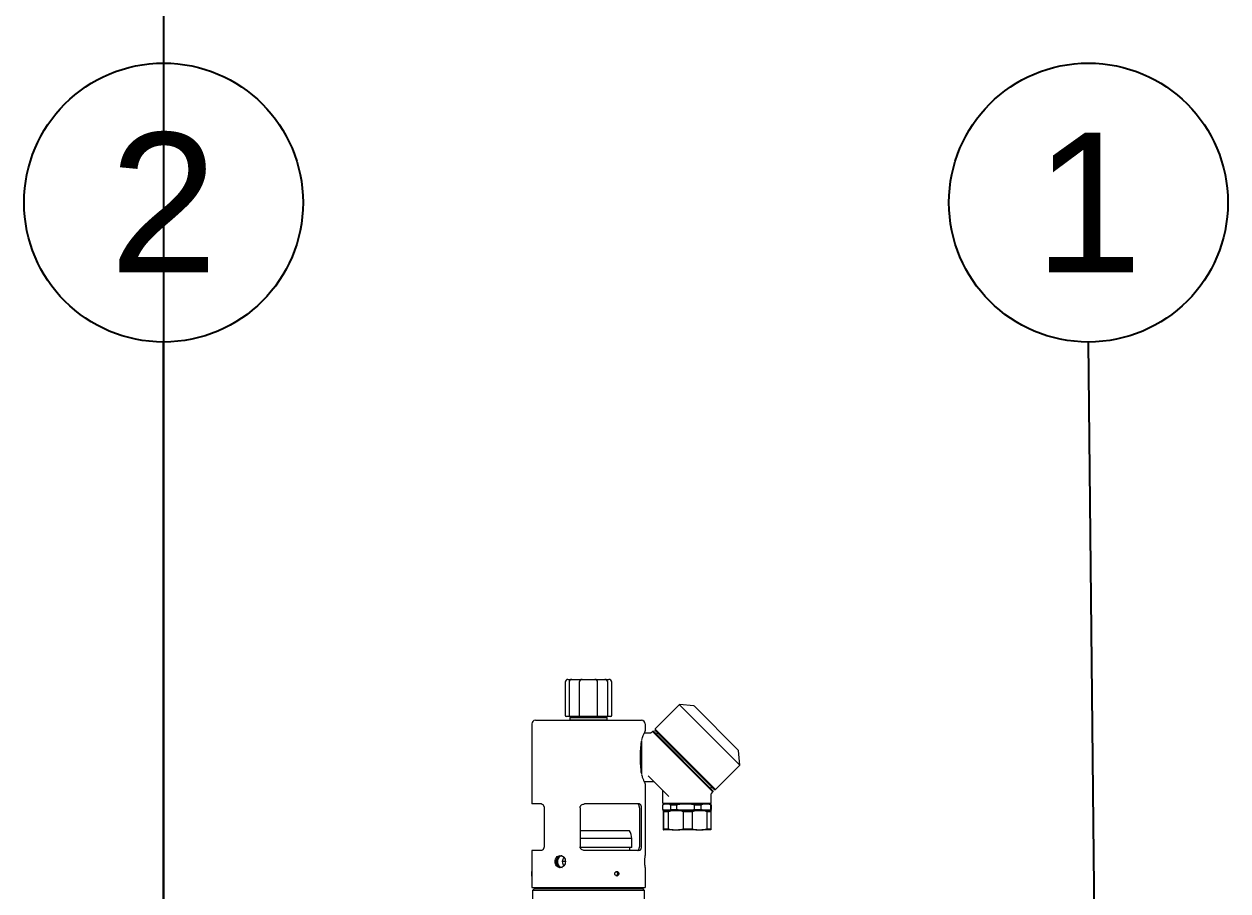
# Model space of a CAD drawing. Header units: millimetres. Extents: x 30710 to 48779, y -19256 to -8564.
# Drawn here: x 32795 to 33443, y -9959 to -9493 of the extents above; entities that cross this region are included whole.
import ezdxf
from ezdxf.enums import TextEntityAlignment as Align

# ---------------------------------------------------------------- set-up
doc = ezdxf.new("R2010")
doc.units = ezdxf.units.MM
doc.header["$LTSCALE"] = 10
doc.layers.get('Defpoints').update_dxf_attribs({"lineweight": 25})
doc.layers.add('2', color=3, linetype='Continuous', lineweight=25)
doc.layers.add('粗实线', color=4, linetype='Continuous', lineweight=18)
doc.styles.get("Standard").update_dxf_attribs({"font": ''})
doc.styles.get('Standard').set_extended_font_data('arial')

msp = doc.modelspace()

# ---------------------------------------------------------------- linework, layer by layer
at = {"layer": '2'}
for p, q in [((32870.22, -10260.95), (32870.22, -9663.935)), ((33378.22, -10656.159), (33367.514, -9663.935))]:
    msp.add_line(p, q, dxfattribs=at)
for centre in [(32870.22, -9588.935), (33367.514, -9588.935)]:
    msp.add_circle(centre, 75, dxfattribs=at)
at = {"layer": 'Defpoints'}
msp.add_line((32870.22, -8564.163), (32870.22, -19256.163), dxfattribs=at)
at = {"layer": '粗实线'}
for p, q in [((33087.672, -9845.29), (33089.313, -9845.29)), ((33089.313, -9845.29), (33089.773, -9845.29)), ((33089.773, -9845.29), (33090.666, -9845.29)), ((33090.666, -9845.29), (33092.059, -9845.29)), ((33092.059, -9845.29), (33094.23, -9845.29)), ((33094.23, -9845.29), (33095.273, -9845.29)), ((33095.273, -9845.29), (33097.048, -9845.29)), ((33097.048, -9845.29), (33097.33, -9845.29)), ((33097.33, -9845.29), (33100.015, -9845.29)), ((33100.015, -9845.29), (33100.297, -9845.29)), ((33100.297, -9845.29), (33102.072, -9845.29)), ((33102.072, -9845.29), (33103.114, -9845.29)), ((33103.114, -9845.29), (33105.286, -9845.29)), ((33105.286, -9845.29), (33106.679, -9845.29)), ((33106.679, -9845.29), (33107.572, -9845.29)), ((33107.572, -9845.29), (33108.032, -9845.29)), ((33108.032, -9845.29), (33109.672, -9845.29)), ((33086.172, -9846.79), (33086.172, -9864.79)), ((33088.273, -9846.79), (33088.273, -9864.79)), ((33093.773, -9846.79), (33093.773, -9864.79)), ((33103.572, -9864.79), (33103.572, -9846.79)), ((33109.072, -9864.79), (33109.072, -9846.79)), ((33111.172, -9864.79), (33111.172, -9846.79)), ((33147.601, -9858.834), (33134.52, -9871.915)), ((33155.38, -9859.541), (33147.601, -9858.834)), ((33147.601, -9858.834), (33147.692, -9858.925)), ((33147.692, -9858.925), (33180.128, -9891.361)), ((33155.38, -9859.541), (33155.447, -9859.608)), ((33155.447, -9859.608), (33179.421, -9883.583)), ((33068.172, -9869.29), (33068.172, -9912.29)), ((33070.172, -9867.29), (33127.172, -9867.29)), ((33087.508, -9865.29), (33086.672, -9865.29)), ((33088.328, -9865.29), (33087.508, -9865.29)), ((33088.773, -9865.29), (33088.328, -9865.29)), ((33088.872, -9865.79), (33088.672, -9865.99)), ((33088.672, -9865.99), (33088.672, -9867.09)), ((33108.635, -9865.99), (33088.672, -9865.99)), ((33088.672, -9867.09), (33088.872, -9867.29)), ((33088.672, -9867.09), (33108.635, -9867.09)), ((33090.22, -9865.29), (33088.773, -9865.29)), ((33088.872, -9865.79), (33108.436, -9865.79)), ((33089.672, -9865.29), (33089.672, -9865.79)), ((33090.666, -9865.29), (33090.22, -9865.29)), ((33091.362, -9865.29), (33090.666, -9865.29)), ((33093.763, -9865.29), (33091.362, -9865.29)), ((33094.273, -9865.29), (33093.763, -9865.29)), ((33096.16, -9865.29), (33094.273, -9865.29)), ((33097.048, -9865.29), (33096.16, -9865.29)), ((33097.189, -9865.29), (33097.048, -9865.29)), ((33100.156, -9865.29), (33097.189, -9865.29)), ((33100.297, -9865.29), (33100.156, -9865.29)), ((33101.185, -9865.29), (33100.297, -9865.29)), ((33103.072, -9865.29), (33101.185, -9865.29)), ((33103.582, -9865.29), (33103.072, -9865.29)), ((33105.983, -9865.29), (33103.582, -9865.29)), ((33106.679, -9865.29), (33105.983, -9865.29)), ((33107.125, -9865.29), (33106.679, -9865.29)), ((33108.572, -9865.29), (33107.125, -9865.29)), ((33107.672, -9865.79), (33107.672, -9865.29)), ((33108.436, -9865.79), (33108.472, -9865.79)), ((33108.672, -9865.99), (33108.472, -9865.79)), ((33108.472, -9867.29), (33108.672, -9867.09)), ((33109.017, -9865.29), (33108.572, -9865.29)), ((33108.672, -9865.99), (33108.635, -9865.99)), ((33108.635, -9867.09), (33108.672, -9867.09)), ((33108.672, -9867.09), (33108.672, -9865.99)), ((33109.837, -9865.29), (33109.017, -9865.29)), ((33110.672, -9865.29), (33109.837, -9865.29)), ((33129.172, -9869.29), (33129.172, -9873.04)), ((33131.731, -9874.29), (33128.736, -9874.29)), ((33132.438, -9873.997), (33133.106, -9873.33)), ((33165.633, -9905.857), (33133.106, -9873.33)), ((33133.813, -9873.33), (33133.106, -9873.33)), ((33133.813, -9873.33), (33165.633, -9905.15)), ((33134.52, -9871.915), (33134.52, -9872.623)), ((33134.52, -9871.915), (33134.611, -9872.006)), ((33134.609, -9872.711), (33134.52, -9872.623)), ((33166.34, -9904.442), (33134.609, -9872.711)), ((33134.611, -9872.006), (33167.047, -9904.442)), ((33135.934, -9874.037), (33135.227, -9874.744)), ((33126.67, -9883.926), (33126.675, -9883.817)), ((33126.672, -9891.151), (33126.672, -9883.429)), ((33127.172, -9878.371), (33127.172, -9887.29)), ((33180.128, -9891.361), (33179.421, -9883.583)), ((33126.676, -9890.759), (33126.67, -9890.653)), ((33127.172, -9887.29), (33127.172, -9896.209)), ((33141.855, -9908.241), (33130.721, -9897.108)), ((33167.047, -9904.442), (33180.128, -9891.361)), ((33128.736, -9900.29), (33133.489, -9900.29)), ((33129.172, -9901.54), (33129.172, -9940.04)), ((33164.926, -9903.028), (33164.218, -9903.735)), ((33138.672, -9911.79), (33138.672, -9905.474)), ((33164.672, -9911.79), (33164.672, -9907.231)), ((33164.965, -9906.524), (33165.633, -9905.857)), ((33165.633, -9905.15), (33165.633, -9905.857)), ((33166.34, -9904.442), (33167.047, -9904.442)), ((33073.35, -9912.29), (33068.172, -9912.29)), ((33074.814, -9914.29), (33074.814, -9935.29)), ((33094.147, -9914.29), (33094.147, -9935.29)), ((33126.056, -9912.29), (33096.612, -9912.29)), ((33126.081, -9914.29), (33126.081, -9935.29)), ((33127.056, -9914.29), (33127.056, -9935.29)), ((33139.022, -9912.39), (33138.522, -9912.89)), ((33138.522, -9912.89), (33138.522, -9915.19)), ((33138.583, -9912.89), (33138.522, -9912.89)), ((33138.522, -9915.19), (33139.022, -9915.69)), ((33138.522, -9915.19), (33138.583, -9915.19)), ((33138.583, -9915.19), (33138.583, -9912.89)), ((33138.672, -9911.79), (33164.672, -9911.79)), ((33139.172, -9912.29), (33138.672, -9911.79)), ((33138.841, -9916.49), (33138.841, -9925.59)), ((33138.93, -9915.79), (33139.026, -9915.79)), ((33139.022, -9912.39), (33139.317, -9912.39)), ((33139.317, -9915.69), (33139.022, -9915.69)), ((33139.026, -9915.79), (33144.249, -9915.79)), ((33141.624, -9916.49), (33139.116, -9916.49)), ((33139.116, -9916.49), (33139.116, -9925.59)), ((33164.172, -9912.29), (33139.172, -9912.29)), ((33142.167, -9912.39), (33139.317, -9912.39)), ((33142.167, -9915.69), (33139.317, -9915.69)), ((33139.972, -9915.69), (33139.972, -9915.79)), ((33141.624, -9916.49), (33141.624, -9925.59)), ((33141.672, -9912.29), (33141.672, -9912.39)), ((33142.167, -9912.39), (33147.847, -9912.39)), ((33147.847, -9915.69), (33142.167, -9915.69)), ((33146.224, -9912.89), (33142.901, -9912.89)), ((33142.901, -9915.19), (33142.901, -9912.89)), ((33142.901, -9915.19), (33146.224, -9915.19)), ((33144.249, -9915.79), (33147.062, -9915.79)), ((33146.224, -9915.19), (33146.224, -9912.89)), ((33147.062, -9915.79), (33156.992, -9915.79)), ((33154.149, -9912.39), (33147.847, -9912.39)), ((33154.149, -9915.69), (33147.847, -9915.69)), ((33154.456, -9916.49), (33149.687, -9916.49)), ((33149.687, -9916.49), (33149.687, -9925.59)), ((33154.149, -9912.39), (33160.202, -9912.39)), ((33160.202, -9915.69), (33154.149, -9915.69)), ((33154.456, -9916.49), (33154.456, -9925.59)), ((33155.772, -9915.19), (33155.772, -9912.89)), ((33159.313, -9912.89), (33155.772, -9912.89)), ((33155.772, -9915.19), (33159.313, -9915.19)), ((33156.992, -9915.79), (33159.708, -9915.79)), ((33159.313, -9915.19), (33159.313, -9912.89)), ((33159.708, -9915.79), (33164.415, -9915.79)), ((33163.654, -9912.39), (33160.202, -9912.39)), ((33163.654, -9915.69), (33160.202, -9915.69)), ((33161.672, -9912.39), (33161.672, -9912.29)), ((33162.244, -9916.49), (33162.244, -9925.59)), ((33164.504, -9916.49), (33162.244, -9916.49)), ((33163.372, -9915.79), (33163.372, -9915.69)), ((33163.654, -9912.39), (33164.322, -9912.39)), ((33164.322, -9915.69), (33163.654, -9915.69)), ((33164.172, -9912.29), (33164.672, -9911.79)), ((33164.822, -9912.89), (33164.322, -9912.39)), ((33164.322, -9915.69), (33164.822, -9915.19)), ((33164.504, -9916.49), (33164.504, -9925.59)), ((33164.543, -9915.19), (33164.543, -9912.89)), ((33164.822, -9912.89), (33164.543, -9912.89)), ((33164.543, -9915.19), (33164.822, -9915.19)), ((33164.822, -9915.19), (33164.822, -9912.89)), ((33098.672, -9926.79), (33094.147, -9926.79)), ((33120.672, -9926.79), (33098.672, -9926.79)), ((33138.93, -9926.29), (33139.026, -9926.29)), ((33144.249, -9926.29), (33139.026, -9926.29)), ((33139.116, -9925.59), (33141.624, -9925.59)), ((33144.249, -9926.29), (33147.062, -9926.29)), ((33156.992, -9926.29), (33147.062, -9926.29)), ((33149.687, -9925.59), (33154.456, -9925.59)), ((33156.992, -9926.29), (33159.708, -9926.29)), ((33164.415, -9926.29), (33159.708, -9926.29)), ((33162.244, -9925.59), (33164.504, -9925.59)), ((33098.672, -9930.79), (33094.147, -9930.79)), ((33098.672, -9935.79), (33094.219, -9935.79)), ((33122.022, -9930.79), (33098.672, -9930.79)), ((33122.022, -9935.79), (33098.672, -9935.79)), ((33120.922, -9937.29), (33120.922, -9935.79)), ((33122.022, -9935.79), (33122.022, -9930.79)), ((33068.172, -9937.29), (33068.172, -9948.54)), ((33073.35, -9937.29), (33068.172, -9937.29)), ((33126.056, -9937.29), (33096.612, -9937.29)), ((33081.335, -9943.286), (33081.363, -9942.941)), ((33086.324, -9943.29), (33084.613, -9943.29)), ((33129.172, -9946.54), (33129.172, -9957.29)), ((33068.172, -9951.04), (33068.172, -9957.29)), ((33068.172, -9957.29), (33129.172, -9957.29)), ((33069.672, -9957.79), (33068.672, -9958.79)), ((33128.672, -9958.79), (33068.672, -9958.79)), ((33068.672, -9958.79), (33068.672, -9969.79)), ((33069.672, -9957.79), (33127.672, -9957.79)), ((33069.922, -9957.29), (33070.422, -9957.79)), ((33126.922, -9957.79), (33127.422, -9957.29)), ((33127.672, -9957.79), (33128.672, -9958.79)), ((33128.672, -9958.79), (33128.672, -9969.79))]:
    msp.add_line(p, q, dxfattribs=at)
for centre, radius, start, end in [((33087.672, -9846.79), 1.5, 90, 180), ((33089.773, -9846.79), 1.5, 90, 180), ((33095.273, -9846.79), 1.5, 90, 180), ((33102.072, -9846.79), 1.5, 0, 90), ((33107.572, -9846.79), 1.5, 0, 90), ((33109.672, -9846.79), 1.5, 0, 90), ((33070.172, -9869.29), 2, 90, 180), ((33086.672, -9864.79), 0.5, 180, 270), ((33088.773, -9864.79), 0.5, 180, 270), ((33094.273, -9864.79), 0.5, 180, 270), ((33103.072, -9864.79), 0.5, 270, 0), ((33108.572, -9864.79), 0.5, 270, 0), ((33110.672, -9864.79), 0.5, 270, 0), ((33127.172, -9869.29), 2, 0, 90), ((33133.489, -9901.29), 1, 45, 90), ((33137.672, -9905.474), 1, 0, 45), ((33114.036, -9931.257), 8, 3.350647, 33.948431), ((33087.914, -9943.239), 3.301, 137.7562, 180.890981), ((33087.913, -9943.341), 3.301, 179.10767, 222.287345)]:
    msp.add_arc(centre, radius, start, end, dxfattribs=at)
for points, knots in [([(33127.42, -9877.99), (33127.545, -9877.497), (33127.918, -9876.024), (33128.294, -9875.226), (33128.544, -9874.695)], [0, 0, 0, 0, 1.1664133, 3.4879365, 3.4879365, 3.4879365, 3.4879365]), ([(33128.523, -9874.74), (33128.66, -9874.449), (33128.933, -9873.872), (33128.973, -9873.791), (33128.994, -9873.751)], [0, 0, 0, 0, 0.5536265, 1.0960072, 1.0960072, 1.0960072, 1.0960072]), ([(33128.997, -9873.745), (33129.049, -9873.629), (33129.151, -9873.404), (33129.165, -9873.159), (33129.172, -9873.04)], [0, 0, 0, 0, 0.37878171, 0.73260651, 0.73260651, 0.73260651, 0.73260651]), ([(33132.438, -9873.997), (33132.39, -9874.04), (33132.292, -9874.128), (33132.116, -9874.219), (33131.927, -9874.279), (33131.796, -9874.286), (33131.731, -9874.29)], [0, 0, 0, 0, 0.19431678, 0.39244044, 0.59056411, 0.78488088, 0.78488088, 0.78488088, 0.78488088]), ([(33127.172, -9878.371), (33127.082, -9878.693), (33126.901, -9879.337), (33126.819, -9880.287), (33126.763, -9881.243), (33126.717, -9882.285), (33126.688, -9883.021), (33126.672, -9883.429)], [0, 0, 0, 0, 1.0096605, 2.0170282, 3.0142991, 3.9416928, 5.0978977, 5.0978977, 5.0978977, 5.0978977]), ([(33126.672, -9891.151), (33126.694, -9891.701), (33126.729, -9892.597), (33126.795, -9893.868), (33126.85, -9894.989), (33127.065, -9895.802), (33127.172, -9896.209)], [0, 0, 0, 0, 1.5625693, 2.5445912, 3.8205565, 5.0972168, 5.0972168, 5.0972168, 5.0972168]), ([(33128.544, -9899.885), (33128.342, -9899.448), (33127.982, -9898.665), (33127.585, -9897.247), (33127.409, -9896.621)], [0, 0, 0, 0, 1.9324848, 3.4604885, 3.4604885, 3.4604885, 3.4604885]), ([(33128.993, -9900.828), (33128.974, -9900.789), (33128.933, -9900.709), (33128.661, -9900.133), (33128.523, -9899.839)], [0, 0, 0, 0, 0.5375666, 1.0951826, 1.0951826, 1.0951826, 1.0951826]), ([(33129.172, -9901.54), (33129.165, -9901.421), (33129.151, -9901.176), (33129.049, -9900.951), (33128.997, -9900.835)], [0, 0, 0, 0, 0.3538248, 0.73260651, 0.73260651, 0.73260651, 0.73260651]), ([(33164.672, -9907.231), (33164.676, -9907.166), (33164.683, -9907.035), (33164.743, -9906.846), (33164.835, -9906.67), (33164.922, -9906.572), (33164.965, -9906.524)], [0, 0, 0, 0, 0.19431678, 0.39244044, 0.59056411, 0.78488088, 0.78488088, 0.78488088, 0.78488088]), ([(33073.35, -9912.29), (33073.514, -9912.315), (33073.844, -9912.365), (33074.243, -9912.704), (33074.513, -9913.088), (33074.676, -9913.444), (33074.792, -9913.849), (33074.806, -9914.144), (33074.814, -9914.29)], [0, 0, 0, 0, 0.6755967, 1.3509798, 1.6996258, 2.0319034, 2.3785421, 2.7150645, 2.7150645, 2.7150645, 2.7150645]), ([(33094.147, -9914.29), (33094.159, -9914.143), (33094.183, -9913.85), (33094.366, -9913.443), (33094.629, -9913.09), (33095.07, -9912.704), (33095.736, -9912.366), (33096.32, -9912.315), (33096.612, -9912.29)], [0, 0, 0, 0, 0.4373483, 0.8764182, 1.3159482, 1.7549703, 2.6303785, 3.5046607, 3.5046607, 3.5046607, 3.5046607]), ([(33126.081, -9914.29), (33126.077, -9914.141), (33126.069, -9913.842), (33126.004, -9913.431), (33125.91, -9913.078), (33125.749, -9912.698), (33125.5, -9912.365), (33125.262, -9912.315), (33125.142, -9912.29)], [0, 0, 0, 0, 0.298599, 0.5983947, 0.8983734, 1.1967486, 1.7920555, 2.3901024, 2.3901024, 2.3901024, 2.3901024]), ([(33126.056, -9912.29), (33126.183, -9912.315), (33126.435, -9912.365), (33126.703, -9912.704), (33126.875, -9913.088), (33126.975, -9913.444), (33127.044, -9913.849), (33127.052, -9914.144), (33127.056, -9914.29)], [0, 0, 0, 0, 0.6038013, 1.2074118, 1.5190073, 1.8159739, 2.1257754, 2.4265357, 2.4265357, 2.4265357, 2.4265357]), ([(33139.317, -9912.39), (33139.179, -9912.472), (33138.931, -9912.618), (33138.69, -9912.807), (33138.583, -9912.89)], [0, 0, 0, 0, 0.49777005, 0.88893837, 0.88893837, 0.88893837, 0.88893837]), ([(33138.583, -9915.19), (33138.719, -9915.295), (33138.961, -9915.482), (33139.208, -9915.626), (33139.317, -9915.69)], [0, 0, 0, 0, 0.49778107, 0.88895914, 0.88895914, 0.88895914, 0.88895914]), ([(33138.93, -9915.79), (33138.913, -9915.88), (33138.883, -9916.041), (33138.854, -9916.353), (33138.841, -9916.49)], [0, 0, 0, 0, 0.39528001, 0.70604741, 0.70604741, 0.70604741, 0.70604741]), ([(33139.116, -9916.49), (33139.099, -9916.318), (33139.07, -9916.011), (33139.04, -9915.858), (33139.026, -9915.79)], [0, 0, 0, 0, 0.3952938, 0.70607669, 0.70607669, 0.70607669, 0.70607669]), ([(33144.249, -9915.79), (33143.751, -9915.88), (33142.86, -9916.041), (33142.002, -9916.353), (33141.624, -9916.49)], [0, 0, 0, 0, 1.523993, 2.7221496, 2.7221496, 2.7221496, 2.7221496]), ([(33142.901, -9912.89), (33142.766, -9912.785), (33142.524, -9912.598), (33142.276, -9912.453), (33142.167, -9912.39)], [0, 0, 0, 0, 0.49778107, 0.88895914, 0.88895914, 0.88895914, 0.88895914]), ([(33142.167, -9915.69), (33142.306, -9915.608), (33142.553, -9915.461), (33142.795, -9915.273), (33142.901, -9915.19)], [0, 0, 0, 0, 0.49777005, 0.88893837, 0.88893837, 0.88893837, 0.88893837]), ([(33147.847, -9912.39), (33147.54, -9912.472), (33146.993, -9912.618), (33146.459, -9912.807), (33146.224, -9912.89)], [0, 0, 0, 0, 0.9512212, 1.6987302, 1.6987302, 1.6987302, 1.6987302]), ([(33146.224, -9915.19), (33146.523, -9915.295), (33147.058, -9915.482), (33147.606, -9915.626), (33147.847, -9915.69)], [0, 0, 0, 0, 0.9512263, 1.6987413, 1.6987413, 1.6987413, 1.6987413]), ([(33149.687, -9916.49), (33149.206, -9916.318), (33148.345, -9916.011), (33147.454, -9915.858), (33147.062, -9915.79)], [0, 0, 0, 0, 1.5240525, 2.7222738, 2.7222738, 2.7222738, 2.7222738]), ([(33155.772, -9912.89), (33155.472, -9912.785), (33154.938, -9912.598), (33154.39, -9912.453), (33154.149, -9912.39)], [0, 0, 0, 0, 0.9512263, 1.6987413, 1.6987413, 1.6987413, 1.6987413]), ([(33154.149, -9915.69), (33154.455, -9915.608), (33155.003, -9915.461), (33155.537, -9915.273), (33155.772, -9915.19)], [0, 0, 0, 0, 0.9512212, 1.6987302, 1.6987302, 1.6987302, 1.6987302]), ([(33156.992, -9915.79), (33156.51, -9915.88), (33155.65, -9916.041), (33154.821, -9916.353), (33154.456, -9916.49)], [0, 0, 0, 0, 1.4756869, 2.6358655, 2.6358655, 2.6358655, 2.6358655]), ([(33160.202, -9912.39), (33160.034, -9912.472), (33159.734, -9912.618), (33159.441, -9912.807), (33159.313, -9912.89)], [0, 0, 0, 0, 0.5716066, 1.0207988, 1.0207988, 1.0207988, 1.0207988]), ([(33159.313, -9915.19), (33159.477, -9915.295), (33159.77, -9915.482), (33160.07, -9915.626), (33160.202, -9915.69)], [0, 0, 0, 0, 0.5716163, 1.0208173, 1.0208173, 1.0208173, 1.0208173]), ([(33162.244, -9916.49), (33161.779, -9916.318), (33160.948, -9916.011), (33160.087, -9915.858), (33159.708, -9915.79)], [0, 0, 0, 0, 1.4757494, 2.6359944, 2.6359944, 2.6359944, 2.6359944]), ([(33164.543, -9912.89), (33164.379, -9912.785), (33164.086, -9912.598), (33163.786, -9912.453), (33163.654, -9912.39)], [0, 0, 0, 0, 0.5716163, 1.0208173, 1.0208173, 1.0208173, 1.0208173]), ([(33163.654, -9915.69), (33163.822, -9915.608), (33164.122, -9915.461), (33164.414, -9915.273), (33164.543, -9915.19)], [0, 0, 0, 0, 0.5716066, 1.0207988, 1.0207988, 1.0207988, 1.0207988]), ([(33164.415, -9915.79), (33164.432, -9915.88), (33164.462, -9916.041), (33164.491, -9916.353), (33164.504, -9916.49)], [0, 0, 0, 0, 0.39528001, 0.70604741, 0.70604741, 0.70604741, 0.70604741]), ([(33138.841, -9925.59), (33138.857, -9925.762), (33138.886, -9926.068), (33138.917, -9926.222), (33138.93, -9926.29)], [0, 0, 0, 0, 0.3952938, 0.70607669, 0.70607669, 0.70607669, 0.70607669]), ([(33139.026, -9926.29), (33139.043, -9926.2), (33139.074, -9926.039), (33139.103, -9925.727), (33139.116, -9925.59)], [0, 0, 0, 0, 0.39528001, 0.70604741, 0.70604741, 0.70604741, 0.70604741]), ([(33141.624, -9925.59), (33142.106, -9925.762), (33142.966, -9926.068), (33143.857, -9926.222), (33144.249, -9926.29)], [0, 0, 0, 0, 1.5240525, 2.7222738, 2.7222738, 2.7222738, 2.7222738]), ([(33147.062, -9926.29), (33147.561, -9926.2), (33148.451, -9926.039), (33149.31, -9925.727), (33149.687, -9925.59)], [0, 0, 0, 0, 1.523993, 2.7221496, 2.7221496, 2.7221496, 2.7221496]), ([(33154.456, -9925.59), (33154.921, -9925.762), (33155.752, -9926.068), (33156.613, -9926.222), (33156.992, -9926.29)], [0, 0, 0, 0, 1.4757494, 2.6359944, 2.6359944, 2.6359944, 2.6359944]), ([(33159.708, -9926.29), (33160.19, -9926.2), (33161.05, -9926.039), (33161.879, -9925.727), (33162.244, -9925.59)], [0, 0, 0, 0, 1.4756869, 2.6358655, 2.6358655, 2.6358655, 2.6358655]), ([(33164.504, -9925.59), (33164.488, -9925.762), (33164.458, -9926.068), (33164.428, -9926.222), (33164.415, -9926.29)], [0, 0, 0, 0, 0.3952938, 0.70607669, 0.70607669, 0.70607669, 0.70607669]), ([(33074.814, -9935.29), (33074.806, -9935.436), (33074.791, -9935.73), (33074.676, -9936.137), (33074.513, -9936.49), (33074.244, -9936.875), (33073.845, -9937.214), (33073.515, -9937.265), (33073.35, -9937.29)], [0, 0, 0, 0, 0.3387948, 0.6789231, 1.019408, 1.3594993, 2.0376401, 2.7149086, 2.7149086, 2.7149086, 2.7149086]), ([(33096.612, -9937.29), (33096.32, -9937.265), (33095.738, -9937.214), (33095.071, -9936.876), (33094.63, -9936.492), (33094.366, -9936.135), (33094.182, -9935.731), (33094.159, -9935.435), (33094.147, -9935.29)], [0, 0, 0, 0, 0.8721489, 1.7440222, 2.1941002, 2.6230479, 3.0705346, 3.5049619, 3.5049619, 3.5049619, 3.5049619]), ([(33125.142, -9937.29), (33125.261, -9937.265), (33125.499, -9937.216), (33125.749, -9936.882), (33125.91, -9936.502), (33126.004, -9936.148), (33126.069, -9935.741), (33126.077, -9935.44), (33126.081, -9935.29)], [0, 0, 0, 0, 0.5953064, 1.1895879, 1.49749, 1.7889587, 2.088741, 2.3901782, 2.3901782, 2.3901782, 2.3901782]), ([(33127.056, -9935.29), (33127.052, -9935.436), (33127.043, -9935.73), (33126.975, -9936.137), (33126.875, -9936.49), (33126.704, -9936.875), (33126.437, -9937.214), (33126.183, -9937.265), (33126.056, -9937.29)], [0, 0, 0, 0, 0.3027977, 0.6067874, 0.9110957, 1.2150522, 1.8211404, 2.426449, 2.426449, 2.426449, 2.426449]), ([(33080.695, -9943.29), (33080.734, -9942.865), (33080.814, -9942.014), (33081.428, -9940.934), (33082.323, -9940.21), (33083.416, -9939.955), (33084.537, -9940.209), (33085.5, -9940.93), (33086.188, -9942.011), (33086.279, -9942.863), (33086.324, -9943.29)], [0, 0, 0, 0, 1.1888898, 2.3779073, 3.5673291, 4.757653, 5.9482083, 7.1377833, 8.326729, 9.5198108, 9.5198108, 9.5198108, 9.5198108]), ([(33081.449, -9943.29), (33081.488, -9942.864), (33081.567, -9942.011), (33082.182, -9940.946), (33082.962, -9940.255), (33083.564, -9940.163), (33083.801, -9940.126)], [0, 0, 0, 0, 1.1815656, 2.3632802, 3.5453944, 4.3182352, 4.3182352, 4.3182352, 4.3182352]), ([(33084.523, -9940.19), (33084.175, -9940.237), (33083.478, -9940.33), (33082.636, -9941.046), (33082.059, -9942.067), (33081.984, -9942.88), (33081.947, -9943.286)], [0, 0, 0, 0, 1.1161239, 2.2333958, 3.3502781, 4.4665906, 4.4665906, 4.4665906, 4.4665906]), ([(33129.172, -9946.54), (33129.167, -9946.491), (33129.156, -9946.393), (33129.085, -9945.641), (33129.018, -9944.569), (33128.989, -9943.291), (33129.018, -9942.012), (33129.085, -9940.938), (33129.156, -9940.187), (33129.167, -9940.089), (33129.172, -9940.04)], [0, 0, 0, 0, 0.8145549, 1.6284631, 2.4419695, 3.2553822, 4.0692273, 4.8839004, 5.6984759, 6.5122538, 6.5122538, 6.5122538, 6.5122538]), ([(33068.172, -9948.54), (33068.173, -9948.559), (33068.175, -9948.596), (33068.185, -9948.885), (33068.195, -9949.298), (33068.2, -9949.789), (33068.195, -9950.281), (33068.185, -9950.694), (33068.175, -9950.983), (33068.173, -9951.021), (33068.172, -9951.04)], [0, 0, 0, 0, 0.3127932, 0.6253158, 0.9376975, 1.2500682, 1.5625701, 1.8753407, 2.1881622, 2.5006955, 2.5006955, 2.5006955, 2.5006955]), ([(33068.172, -9951.04), (33068.173, -9951.021), (33068.175, -9950.984), (33068.185, -9950.695), (33068.195, -9950.282), (33068.2, -9949.791), (33068.195, -9949.299), (33068.185, -9948.886), (33068.175, -9948.596), (33068.173, -9948.559), (33068.172, -9948.54)], [0, 0, 0, 0, 0.3123169, 0.6246215, 0.9370365, 1.2496952, 1.5624714, 1.8749653, 2.1872928, 2.5006955, 2.5006955, 2.5006955, 2.5006955]), ([(33086.324, -9943.29), (33086.279, -9943.716), (33086.188, -9944.567), (33085.502, -9945.648), (33084.539, -9946.37), (33083.419, -9946.625), (33082.326, -9946.371), (33081.429, -9945.648), (33080.814, -9944.567), (33080.734, -9943.715), (33080.695, -9943.29)], [0, 0, 0, 0, 1.1907429, 2.3805418, 3.5697518, 4.7588268, 5.9485326, 7.1394474, 8.3302224, 9.5198291, 9.5198291, 9.5198291, 9.5198291]), ([(33083.414, -9946.579), (33083.321, -9946.562), (33082.837, -9946.47), (33082.133, -9945.801), (33081.592, -9944.859), (33081.367, -9943.975), (33081.345, -9943.515), (33081.335, -9943.286)], [0, 0, 0, 0, 0.3095717, 1.602637, 2.8883917, 3.5352981, 4.1805962, 4.1805962, 4.1805962, 4.1805962]), ([(33083.802, -9946.454), (33083.565, -9946.418), (33082.964, -9946.326), (33082.184, -9945.636), (33081.567, -9944.57), (33081.489, -9943.716), (33081.449, -9943.29)], [0, 0, 0, 0, 0.7700961, 1.9537054, 3.137134, 4.3193935, 4.3193935, 4.3193935, 4.3193935]), ([(33081.947, -9943.286), (33081.947, -9943.287), (33081.947, -9943.288), (33081.947, -9943.289), (33081.947, -9943.29)], [0, 0, 0, 0, 0.0019243935, 0.0034365325, 0.0034365325, 0.0034365325, 0.0034365325]), ([(33081.947, -9943.29), (33081.984, -9943.698), (33082.058, -9944.513), (33082.637, -9945.536), (33083.479, -9946.25), (33084.175, -9946.343), (33084.523, -9946.39)], [0, 0, 0, 0, 1.1213252, 2.2391751, 3.3551317, 4.4700013, 4.4700013, 4.4700013, 4.4700013]), ([(33112.827, -9949.79), (33112.844, -9949.626), (33112.877, -9949.299), (33113.132, -9948.884), (33113.495, -9948.605), (33113.922, -9948.507), (33114.346, -9948.605), (33114.699, -9948.882), (33114.944, -9949.298), (33114.976, -9949.626), (33114.992, -9949.79)], [0, 0, 0, 0, 0.4572461, 0.9144742, 1.3718639, 1.8296105, 2.287529, 2.7450342, 3.2022957, 3.6611315, 3.6611315, 3.6611315, 3.6611315]), ([(33113.554, -9948.624), (33113.615, -9948.654), (33113.754, -9948.723), (33113.938, -9948.898), (33114.088, -9949.122), (33114.212, -9949.419), (33114.23, -9949.648), (33114.242, -9949.79)], [0, 0, 0, 0, 0.2189208, 0.4991029, 0.7798375, 1.0287567, 1.4295579, 1.4295579, 1.4295579, 1.4295579]), ([(33114.992, -9949.79), (33114.976, -9949.954), (33114.945, -9950.281), (33114.699, -9950.697), (33114.347, -9950.975), (33113.924, -9951.072), (33113.496, -9950.975), (33113.133, -9950.697), (33112.877, -9950.281), (33112.844, -9949.953), (33112.827, -9949.79)], [0, 0, 0, 0, 0.4579441, 0.915492, 1.3728336, 1.8301592, 2.2876767, 2.7455877, 3.2035732, 3.6611368, 3.6611368, 3.6611368, 3.6611368]), ([(33114.242, -9949.79), (33114.23, -9949.931), (33114.212, -9950.16), (33114.088, -9950.457), (33113.938, -9950.681), (33113.754, -9950.856), (33113.615, -9950.925), (33113.554, -9950.956)], [0, 0, 0, 0, 0.4006421, 0.6493636, 0.9298225, 1.2098654, 1.4298592, 1.4298592, 1.4298592, 1.4298592])]:
    msp.add_open_spline(points, degree=3, knots=knots, dxfattribs=at)

# ---------------------------------------------------------------- texts
at = {"layer": '2'}
for s, p in [('2', (32870.22, -9588.935)), ('1', (33367.514, -9588.935))]:
    msp.add_text(s, height=75, dxfattribs=at).set_placement(p, align=Align.MIDDLE_CENTER)

doc.saveas('drawing.dxf')
